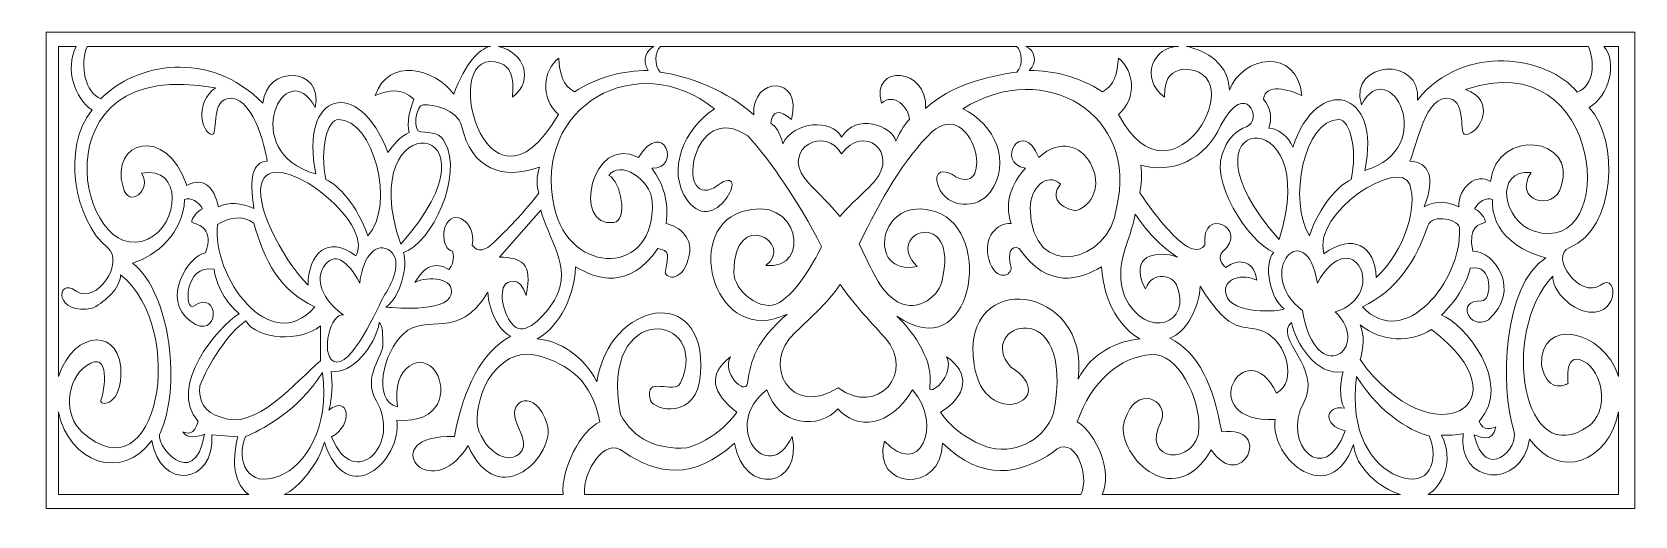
# Model space of a CAD drawing. Header units: centimetres. Extents: x -9 to 192, y -82 to -21.
import ezdxf

# ---------------------------------------------------------------- set-up
doc = ezdxf.new("R2010")
doc.units = ezdxf.units.CM
doc.header["$MEASUREMENT"] = 0
doc.layers.add('layer 1', color=7, linetype='Continuous')

msp = doc.modelspace()

# ---------------------------------------------------------------- linework, layer by layer
at = {"layer": 'layer 1', "color": 225, "lineweight": 20}
msp.add_lwpolyline([(-7.55661, -81.3581), (192.44339, -81.3581), (192.44339, -21.38478), (-7.55661, -21.38478), (-7.55661, -81.3581)], close=True, dxfattribs=at)
at = {"layer": 'layer 1', "color": 7, "lineweight": 20}
for points, knots in [([(4.46491, -39.13207), (9.71793, -38.21723), (9.21595, -45.61521), (5.25458, -47.44832), (5.25458, -47.44832), (-3.39379, -51.45033), (-9.33243, -24.07237), (13.75972, -28.42356), (13.75972, -28.42356), (11.10742, -30.2987), (12.02592, -34.03146), (13.29081, -34.272), (13.29081, -34.272), (14.12694, -34.431), (13.15877, -30.26293), (15.19365, -29.775), (15.19365, -29.775), (18.32266, -29.02471), (20.05377, -35.84539), (20.26229, -37.62519), (20.26229, -37.62519), (18.35825, -37.79179), (18.02826, -39.68141), (18.57678, -43.57522), (18.57678, -43.57522), (16.97114, -42.88465), (15.47039, -42.73489), (14.12295, -43.37552), (14.12295, -43.37552), (13.53405, -40.9041), (12.42061, -39.55612), (10.15324, -40.67967), (10.15324, -40.67967), (7.57166, -32.9562), (0.40462, -35.13959), (2.11697, -40.87944), (2.11697, -40.87944), (2.81775, -43.71061), (5.79922, -41.26517), (4.46491, -39.13207)], [0, 0, 0, 0, 0.090909091, 0.090909091, 0.090909091, 0.090909091, 0.181818182, 0.181818182, 0.181818182, 0.181818182, 0.272727273, 0.272727273, 0.272727273, 0.272727273, 0.363636364, 0.363636364, 0.363636364, 0.363636364, 0.454545455, 0.454545455, 0.454545455, 0.454545455, 0.545454545, 0.545454545, 0.545454545, 0.545454545, 0.636363636, 0.636363636, 0.636363636, 0.636363636, 0.727272727, 0.727272727, 0.727272727, 0.727272727, 0.818181818, 0.818181818, 0.818181818, 0.818181818, 1, 1, 1, 1]), ([(-6.00672, -23.20755), (-6.00672, -23.20755), (-3.76501, -23.20755), (-3.76501, -23.20755), (-3.76501, -23.20755), (-5.25907, -26.02931), (-3.91756, -29.80731), (-1.7788, -31.19273), (-1.7788, -31.19273), (-5.63874, -35.88394), (-4.00407, -45.10893), (0.14579, -48.4888), (0.14579, -48.4888), (2.40444, -50.32836), (-1.19517, -55.74881), (-3.77428, -53.97826), (-3.77428, -53.97826), (-6.47169, -52.12651), (-6.48462, -57.29421), (-1.61065, -56.10601), (-1.61065, -56.10601), (-0.05121, -55.17333), (1.74062, -53.68801), (1.81484, -51.93751), (1.81484, -51.93751), (10.35456, -58.79466), (6.53836, -80.24708), (-3.0146, -71.73192), (-3.0146, -71.73192), (-5.33274, -69.66562), (-5.15066, -65.20108), (-2.45717, -63.34897), (-2.45717, -63.34897), (0.61594, -61.23583), (-0.24971, -66.67752), (-0.64246, -67.58827), (-0.64246, -67.58827), (-1.03521, -68.49902), (1.67479, -68.62511), (1.8505, -64.6356), (1.8505, -64.6356), (2.12078, -58.49905), (-4.03738, -58.72394), (-6.00669, -64.7176), (-6.00669, -64.7176), (-6.00669, -64.7176), (-6.00672, -23.20755), (-6.00672, -23.20755)], [0, 0, 0, 0, 0.076923077, 0.076923077, 0.076923077, 0.076923077, 0.153846154, 0.153846154, 0.153846154, 0.153846154, 0.230769231, 0.230769231, 0.230769231, 0.230769231, 0.307692308, 0.307692308, 0.307692308, 0.307692308, 0.384615385, 0.384615385, 0.384615385, 0.384615385, 0.461538462, 0.461538462, 0.461538462, 0.461538462, 0.538461538, 0.538461538, 0.538461538, 0.538461538, 0.615384615, 0.615384615, 0.615384615, 0.615384615, 0.692307692, 0.692307692, 0.692307692, 0.692307692, 0.769230769, 0.769230769, 0.769230769, 0.769230769, 0.846153846, 0.846153846, 0.846153846, 0.846153846, 1, 1, 1, 1]), ([(48.37406, -23.18258), (48.37406, -23.18258), (-2.40942, -23.18258), (-2.40942, -23.18258), (-2.40942, -23.18258), (-3.324, -25.64377), (-2.65907, -29.00111), (-0.66673, -29.79626), (-0.66673, -29.79626), (3.70513, -25.28185), (12.95984, -23.51442), (19.73858, -30.34558), (19.73858, -30.34558), (20.06601, -25.5538), (27.38748, -25.61795), (26.32257, -30.89472), (26.32257, -30.89472), (22.57759, -23.88029), (16.43157, -36.45676), (26.40468, -39.24433), (26.40468, -39.24433), (24.21349, -28.98542), (31.75707, -26.70379), (35.47225, -36.56112), (35.47225, -36.56112), (36.09239, -35.63393), (37.05415, -34.50931), (38.14684, -34.04011), (38.14684, -34.04011), (37.78679, -32.8164), (38.23656, -31.14513), (38.71573, -29.82157), (38.71573, -29.82157), (37.25464, -28.41066), (35.49727, -28.6359), (33.87474, -29.37205), (33.87474, -29.37205), (35.53792, -24.48038), (41.30936, -25.92291), (43.75059, -29.19733), (43.75059, -29.19733), (45.22109, -25.26471), (46.87735, -23.5043), (48.37406, -23.18258)], [0, 0, 0, 0, 0.083333333, 0.083333333, 0.083333333, 0.083333333, 0.166666667, 0.166666667, 0.166666667, 0.166666667, 0.25, 0.25, 0.25, 0.25, 0.333333333, 0.333333333, 0.333333333, 0.333333333, 0.416666667, 0.416666667, 0.416666667, 0.416666667, 0.5, 0.5, 0.5, 0.5, 0.583333333, 0.583333333, 0.583333333, 0.583333333, 0.666666667, 0.666666667, 0.666666667, 0.666666667, 0.75, 0.75, 0.75, 0.75, 0.833333333, 0.833333333, 0.833333333, 0.833333333, 1, 1, 1, 1]), ([(68.93191, -23.18258), (68.93191, -23.18258), (49.40456, -23.18258), (49.40456, -23.18258), (49.40456, -23.18258), (52.56518, -23.95371), (53.97846, -27.3064), (51.14768, -29.59603), (51.14768, -29.59603), (51.42457, -26.61039), (50.66838, -25.74009), (49.67675, -25.33505), (49.67675, -25.33505), (41.4749, -22.35725), (47.65312, -47.59231), (56.93726, -31.76561), (56.93726, -31.76561), (54.57069, -29.67871), (55.00065, -26.17524), (56.96681, -24.67927), (56.96681, -24.67927), (57.07715, -26.54568), (57.48431, -28.16426), (58.95171, -28.89779), (58.95171, -28.89779), (61.92754, -27.03627), (65.08888, -26.19773), (68.21847, -26.22438), (68.21847, -26.22438), (67.35059, -24.81862), (68.03698, -23.73643), (68.93191, -23.18258)], [0, 0, 0, 0, 0.111111111, 0.111111111, 0.111111111, 0.111111111, 0.222222222, 0.222222222, 0.222222222, 0.222222222, 0.333333333, 0.333333333, 0.333333333, 0.333333333, 0.444444444, 0.444444444, 0.444444444, 0.444444444, 0.555555556, 0.555555556, 0.555555556, 0.555555556, 0.666666667, 0.666666667, 0.666666667, 0.666666667, 0.777777778, 0.777777778, 0.777777778, 0.777777778, 1, 1, 1, 1]), ([(54.26394, -60.00559), (57.00718, -60.21788), (60.09738, -62.10097), (61.75956, -65.39158), (61.75956, -65.39158), (63.34381, -55.28315), (75.55235, -52.87735), (74.83057, -64.34328), (74.83057, -64.34328), (74.45476, -70.31332), (68.90285, -68.98256), (68.53712, -67.73806), (68.53712, -67.73806), (67.54371, -64.35781), (71.60582, -67.1477), (72.31316, -65.54139), (72.31316, -65.54139), (76.2262, -56.65516), (61.87719, -55.03129), (64.76104, -69.5353), (64.76104, -69.5353), (66.47168, -72.64909), (69.31178, -73.94294), (73.08777, -73.72885), (73.08777, -73.72885), (75.70191, -72.89672), (77.79972, -71.39903), (79.38122, -69.23576), (79.38122, -69.23576), (76.27911, -66.84361), (75.64173, -64.50553), (78.60664, -62.24651), (78.60664, -62.24651), (77.37334, -64.24337), (80.47434, -67.174), (80.71233, -65.59244), (80.71233, -65.59244), (81.16991, -62.55154), (81.80164, -60.37185), (85.71273, -56.89155), (85.71273, -56.89155), (76.69959, -61.22163), (72.5141, -46.52698), (79.91379, -44.02447), (79.91379, -44.02447), (87.29708, -41.52748), (88.8591, -51.42926), (83.03292, -50.75762), (83.03292, -50.75762), (86.7748, -48.04264), (79.02346, -43.29323), (78.99758, -51.64218), (78.99758, -51.64218), (78.99082, -53.82179), (82.409, -56.84328), (84.75487, -55.40694), (84.75487, -55.40694), (86.9885, -54.03931), (88.84227, -50.72161), (90.06469, -48.38356), (90.06469, -48.38356), (87.02631, -42.54013), (83.88644, -37.93699), (80.76182, -34.44106), (80.76182, -34.44106), (73.76571, -29.71992), (71.57738, -43.52265), (76.5249, -40.97914), (76.5249, -40.97914), (81.69288, -36.95249), (76.86822, -47.62988), (73.18459, -42.57675), (73.18459, -42.57675), (70.43226, -38.80117), (72.77267, -33.54584), (76.57066, -31.0454), (76.57066, -31.0454), (66.89385, -23.28521), (53.61572, -30.64549), (56.38596, -43.37545), (56.38596, -43.37545), (58.29932, -52.16788), (69.29718, -52.18059), (68.73066, -42.70155), (68.73066, -42.70155), (68.56084, -39.86015), (64.58246, -37.45935), (63.28459, -39.43161), (63.28459, -39.43161), (64.84971, -40.18057), (65.68307, -45.13112), (63.88964, -45.37245), (63.88964, -45.37245), (58.6064, -46.08343), (61.03674, -34.13618), (66.9928, -37.16216), (66.9928, -37.16216), (70.23052, -32.01408), (72.45797, -38.67969), (68.68242, -38.53295), (68.68242, -38.53295), (70.09495, -40.3799), (70.88591, -42.79273), (70.47356, -45.4723), (70.47356, -45.4723), (72.1884, -45.91449), (74.07753, -47.21431), (73.27996, -49.96716), (73.27996, -49.96716), (72.37651, -53.08543), (70.19266, -52.34895), (70.39311, -51.42647), (70.39311, -51.42647), (70.81254, -49.4962), (70.95785, -48.83503), (69.44108, -48.63524), (69.44108, -48.63524), (65.82189, -53.84653), (61.73742, -52.53908), (59.09695, -50.914), (59.09695, -50.914), (58.81949, -55.62116), (56.47764, -58.75943), (54.26394, -60.00559)], [0, 0, 0, 0, 0.03125, 0.03125, 0.03125, 0.03125, 0.0625, 0.0625, 0.0625, 0.0625, 0.09375, 0.09375, 0.09375, 0.09375, 0.125, 0.125, 0.125, 0.125, 0.15625, 0.15625, 0.15625, 0.15625, 0.1875, 0.1875, 0.1875, 0.1875, 0.21875, 0.21875, 0.21875, 0.21875, 0.25, 0.25, 0.25, 0.25, 0.28125, 0.28125, 0.28125, 0.28125, 0.3125, 0.3125, 0.3125, 0.3125, 0.34375, 0.34375, 0.34375, 0.34375, 0.375, 0.375, 0.375, 0.375, 0.40625, 0.40625, 0.40625, 0.40625, 0.4375, 0.4375, 0.4375, 0.4375, 0.46875, 0.46875, 0.46875, 0.46875, 0.5, 0.5, 0.5, 0.5, 0.53125, 0.53125, 0.53125, 0.53125, 0.5625, 0.5625, 0.5625, 0.5625, 0.59375, 0.59375, 0.59375, 0.59375, 0.625, 0.625, 0.625, 0.625, 0.65625, 0.65625, 0.65625, 0.65625, 0.6875, 0.6875, 0.6875, 0.6875, 0.71875, 0.71875, 0.71875, 0.71875, 0.75, 0.75, 0.75, 0.75, 0.78125, 0.78125, 0.78125, 0.78125, 0.8125, 0.8125, 0.8125, 0.8125, 0.84375, 0.84375, 0.84375, 0.84375, 0.875, 0.875, 0.875, 0.875, 0.90625, 0.90625, 0.90625, 0.90625, 0.9375, 0.9375, 0.9375, 0.9375, 1, 1, 1, 1]), ([(92.56989, -34.62325), (91.34299, -32.25222), (86.54579, -32.57815), (85.19106, -35.43196), (85.19106, -35.43196), (84.8441, -34.1506), (84.27881, -33.19956), (83.66562, -32.86666), (83.66562, -32.86666), (83.76251, -31.33582), (84.7388, -30.99473), (86.25561, -32.39241), (86.25561, -32.39241), (87.80032, -26.79133), (81.20573, -26.91684), (81.51131, -31.79334), (81.51131, -31.79334), (78.28249, -28.86753), (73.69015, -26.98457), (69.73377, -26.42215), (69.73377, -26.42215), (68.98242, -25.57057), (69.05745, -23.90888), (69.79043, -23.18257), (69.79043, -23.18257), (69.79043, -23.18257), (114.59613, -23.18257), (114.59613, -23.18257), (114.59613, -23.18257), (115.34624, -23.78904), (115.43838, -25.55345), (114.65279, -26.42215), (114.65279, -26.42215), (110.69641, -26.98457), (106.37799, -28.08002), (103.14917, -31.00583), (103.14917, -31.00583), (103.47459, -25.81243), (96.20194, -25.32997), (97.58312, -30.33801), (97.58312, -30.33801), (99.09993, -28.94032), (101.03493, -30.85646), (101.13182, -32.3873), (101.13182, -32.3873), (100.7218, -32.68002), (100.00516, -33.77742), (99.4149, -35.10046), (99.4149, -35.10046), (98.92331, -33.19243), (94.3485, -31.49923), (92.56989, -34.62325)], [0, 0, 0, 0, 0.071428571, 0.071428571, 0.071428571, 0.071428571, 0.142857143, 0.142857143, 0.142857143, 0.142857143, 0.214285714, 0.214285714, 0.214285714, 0.214285714, 0.285714286, 0.285714286, 0.285714286, 0.285714286, 0.357142857, 0.357142857, 0.357142857, 0.357142857, 0.428571429, 0.428571429, 0.428571429, 0.428571429, 0.5, 0.5, 0.5, 0.5, 0.571428571, 0.571428571, 0.571428571, 0.571428571, 0.642857143, 0.642857143, 0.642857143, 0.642857143, 0.714285714, 0.714285714, 0.714285714, 0.714285714, 0.785714286, 0.785714286, 0.785714286, 0.785714286, 0.857142857, 0.857142857, 0.857142857, 0.857142857, 1, 1, 1, 1]), ([(115.76281, -23.18258), (115.76281, -23.18258), (134.982, -23.18258), (134.982, -23.18258), (134.982, -23.18258), (131.82138, -23.18258), (130.03147, -27.16945), (133.23888, -29.59603), (133.23888, -29.59603), (133.20168, -26.54191), (134.43723, -26.45913), (135.42886, -26.0541), (135.42886, -26.0541), (144.82221, -25.7572), (134.20238, -44.77296), (127.4493, -31.76561), (127.4493, -31.76561), (129.81587, -29.67871), (129.38591, -26.17524), (127.41975, -24.67927), (127.41975, -24.67927), (127.30941, -26.54568), (126.90225, -28.16426), (125.43485, -28.89779), (125.43485, -28.89779), (122.45902, -27.03627), (119.29768, -26.19773), (116.16809, -26.22438), (116.16809, -26.22438), (117.30989, -25.30654), (116.94023, -23.63371), (115.76281, -23.18258)], [0, 0, 0, 0, 0.111111111, 0.111111111, 0.111111111, 0.111111111, 0.222222222, 0.222222222, 0.222222222, 0.222222222, 0.333333333, 0.333333333, 0.333333333, 0.333333333, 0.444444444, 0.444444444, 0.444444444, 0.444444444, 0.555555556, 0.555555556, 0.555555556, 0.555555556, 0.666666667, 0.666666667, 0.666666667, 0.666666667, 0.777777778, 0.777777778, 0.777777778, 0.777777778, 1, 1, 1, 1]), ([(136.0125, -23.18258), (136.0125, -23.18258), (186.59054, -23.18258), (186.59054, -23.18258), (186.59054, -23.18258), (187.36817, -25.13017), (187.38498, -28.01285), (185.1872, -28.94496), (185.1872, -28.94496), (181.50024, -24.43054), (170.95223, -22.62929), (165.06387, -29.93988), (165.06387, -29.93988), (165.69516, -24.42906), (156.38919, -24.90723), (158.00194, -30.5264), (158.00194, -30.5264), (161.54145, -23.92291), (167.93653, -35.97613), (158.44277, -38.79793), (158.44277, -38.79793), (160.63397, -28.53902), (152.43412, -26.61935), (149.3697, -35.86032), (149.3697, -35.86032), (148.81809, -34.43658), (147.42324, -33.47171), (146.34766, -33.48187), (146.34766, -33.48187), (146.70771, -32.25815), (146.76641, -31.07664), (145.67083, -29.82157), (145.67083, -29.82157), (145.96759, -27.72577), (148.88929, -28.6359), (150.51182, -29.37205), (150.51182, -29.37205), (149.876, -23.18258), (143.00872, -24.34765), (141.38936, -28.7179), (141.38936, -28.7179), (141.28866, -24.78528), (137.50921, -23.5043), (136.0125, -23.18258)], [0, 0, 0, 0, 0.083333333, 0.083333333, 0.083333333, 0.083333333, 0.166666667, 0.166666667, 0.166666667, 0.166666667, 0.25, 0.25, 0.25, 0.25, 0.333333333, 0.333333333, 0.333333333, 0.333333333, 0.416666667, 0.416666667, 0.416666667, 0.416666667, 0.5, 0.5, 0.5, 0.5, 0.583333333, 0.583333333, 0.583333333, 0.583333333, 0.666666667, 0.666666667, 0.666666667, 0.666666667, 0.75, 0.75, 0.75, 0.75, 0.833333333, 0.833333333, 0.833333333, 0.833333333, 1, 1, 1, 1]), ([(179.3692, -39.06523), (174.65087, -38.61237), (175.821, -45.20411), (179.74836, -46.45528), (179.74836, -46.45528), (190.58804, -49.90856), (188.73284, -22.48178), (171.11989, -28.6137), (171.11989, -28.6137), (175.0733, -29.90677), (172.97697, -34.2369), (171.09575, -34.272), (171.09575, -34.272), (170.25963, -34.43101), (171.22778, -30.26293), (169.19291, -29.77501), (169.19291, -29.77501), (166.06391, -29.02472), (164.9492, -35.84541), (164.12427, -37.6252), (164.12427, -37.6252), (166.43926, -37.7918), (167.44917, -39.56638), (165.89037, -43.37455), (165.89037, -43.37455), (167.50457, -42.51277), (168.91616, -42.73489), (170.26361, -43.37552), (170.26361, -43.37552), (170.20198, -40.90413), (172.53055, -39.03867), (174.25, -40.19644), (174.25, -40.19644), (175.0509, -33.36336), (185.27686, -34.56339), (183.15996, -40.81096), (183.15996, -40.81096), (182.25372, -44.05307), (177.00755, -42.63663), (179.3692, -39.06523)], [0, 0, 0, 0, 0.090909091, 0.090909091, 0.090909091, 0.090909091, 0.181818182, 0.181818182, 0.181818182, 0.181818182, 0.272727273, 0.272727273, 0.272727273, 0.272727273, 0.363636364, 0.363636364, 0.363636364, 0.363636364, 0.454545455, 0.454545455, 0.454545455, 0.454545455, 0.545454545, 0.545454545, 0.545454545, 0.545454545, 0.636363636, 0.636363636, 0.636363636, 0.636363636, 0.727272727, 0.727272727, 0.727272727, 0.727272727, 0.818181818, 0.818181818, 0.818181818, 0.818181818, 1, 1, 1, 1]), ([(190.39328, -23.20757), (190.39328, -23.20757), (188.52822, -23.20757), (188.52822, -23.20757), (188.52822, -23.20757), (190.29056, -25.13899), (189.15268, -29.50593), (186.67143, -30.89136), (186.67143, -30.89136), (190.518, -34.86343), (190.03439, -46.2048), (184.24077, -48.48879), (184.24077, -48.48879), (181.49868, -49.56981), (185.56308, -55.06018), (188.09236, -53.22498), (188.09236, -53.22498), (190.55009, -51.44173), (190.39325, -57.87628), (185.89449, -56.44841), (185.89449, -56.44841), (184.12959, -55.92666), (182.03819, -53.8849), (182.10093, -52.09159), (182.10093, -52.09159), (175.36742, -59.36486), (178.40608, -76.80187), (186.57929, -70.97853), (186.57929, -70.97853), (188.97629, -69.2707), (188.66834, -64.95725), (186.45428, -63.10514), (186.45428, -63.10514), (183.38117, -60.992), (184.03489, -65.60467), (184.03489, -65.60467), (184.03489, -65.60467), (184.03489, -65.60467), (181.47896, -67.18683), (180.68684, -63.33429), (180.68684, -63.33429), (180.41655, -57.19774), (188.42394, -58.72394), (190.39325, -64.7176), (190.39325, -64.7176), (190.39325, -64.7176), (190.39328, -23.20757), (190.39328, -23.20757)], [0, 0, 0, 0, 0.076923077, 0.076923077, 0.076923077, 0.076923077, 0.153846154, 0.153846154, 0.153846154, 0.153846154, 0.230769231, 0.230769231, 0.230769231, 0.230769231, 0.307692308, 0.307692308, 0.307692308, 0.307692308, 0.384615385, 0.384615385, 0.384615385, 0.384615385, 0.461538462, 0.461538462, 0.461538462, 0.461538462, 0.538461538, 0.538461538, 0.538461538, 0.538461538, 0.615384615, 0.615384615, 0.615384615, 0.615384615, 0.692307692, 0.692307692, 0.692307692, 0.692307692, 0.769230769, 0.769230769, 0.769230769, 0.769230769, 0.846153846, 0.846153846, 0.846153846, 0.846153846, 1, 1, 1, 1]), ([(130.12262, -60.00559), (127.37938, -60.21788), (124.01525, -61.75858), (122.35308, -65.04919), (122.35308, -65.04919), (123.94411, -53.13668), (107.44498, -50.92998), (109.24789, -63.21328), (109.24789, -63.21328), (110.49995, -71.74358), (120.4156, -67.71503), (113.88825, -63.5553), (113.88825, -63.5553), (109.0506, -58.23063), (122.26969, -53.82154), (119.24888, -69.36409), (119.24888, -69.36409), (118.15457, -72.44365), (115.0063, -74.45654), (111.2988, -73.72885), (111.2988, -73.72885), (108.68465, -72.89672), (106.58684, -71.39903), (105.00535, -69.23577), (105.00535, -69.23577), (108.34713, -67.2545), (108.84756, -64.26586), (105.77992, -62.24651), (105.77992, -62.24651), (106.98636, -64.58515), (103.40966, -67.48574), (103.67423, -66.00332), (103.67423, -66.00332), (104.21772, -62.95811), (101.79516, -59.29435), (99.54559, -57.15434), (99.54559, -57.15434), (109.03818, -63.74458), (111.87248, -46.52701), (104.47278, -44.02446), (104.47278, -44.02446), (97.08944, -41.52747), (95.58626, -52.2728), (102.09707, -50.88181), (102.09707, -50.88181), (97.63815, -46.54964), (107.57712, -43.13926), (105.18353, -52.80649), (105.18353, -52.80649), (104.661, -54.91689), (101.73923, -56.90916), (99.18789, -55.06188), (99.18789, -55.06188), (97.06191, -53.52259), (96.02376, -50.41342), (94.80133, -48.07537), (94.80133, -48.07537), (97.50232, -42.41281), (100.42971, -37.36871), (103.94031, -33.94016), (103.94031, -33.94016), (109.22416, -29.49299), (111.91881, -42.15285), (106.97129, -39.60935), (106.97129, -39.60935), (105.55277, -38.50411), (103.97968, -38.78053), (104.76439, -40.81799), (104.76439, -40.81799), (105.86597, -43.67818), (109.72117, -43.67469), (111.27047, -41.54941), (111.27047, -41.54941), (114.02279, -37.77384), (111.88785, -32.99793), (107.8159, -31.04541), (107.8159, -31.04541), (118.31461, -24.5181), (130.01746, -31.87832), (127.17873, -43.51243), (127.17873, -43.51243), (126.41211, -50.32906), (116.45833, -53.00157), (116.31996, -43.52278), (116.31996, -43.52278), (116.28442, -41.08791), (118.44021, -38.90105), (120.14901, -40.53086), (120.14901, -40.53086), (118.65239, -42.23868), (120.27876, -43.62434), (122.07219, -43.86568), (122.07219, -43.86568), (127.6105, -41.84699), (122.94596, -32.16118), (117.39377, -37.16217), (117.39377, -37.16217), (115.38886, -32.01409), (111.79161, -37.85782), (115.70414, -38.53297), (115.70414, -38.53297), (114.01765, -40.37991), (113.02122, -42.72424), (113.913, -45.4723), (113.913, -45.4723), (112.19816, -45.29809), (110.30903, -47.21431), (111.1066, -49.96715), (111.1066, -49.96715), (112.01004, -53.08544), (114.13313, -51.9166), (113.90166, -51.00082), (113.90166, -51.00082), (113.41376, -49.07055), (113.90808, -48.15024), (114.94548, -48.63525), (114.94548, -48.63525), (118.56467, -53.84653), (122.64914, -52.53908), (125.28961, -50.914), (125.28961, -50.914), (125.56707, -55.62116), (127.90892, -58.75943), (130.12262, -60.00559)], [0, 0, 0, 0, 0.03125, 0.03125, 0.03125, 0.03125, 0.0625, 0.0625, 0.0625, 0.0625, 0.09375, 0.09375, 0.09375, 0.09375, 0.125, 0.125, 0.125, 0.125, 0.15625, 0.15625, 0.15625, 0.15625, 0.1875, 0.1875, 0.1875, 0.1875, 0.21875, 0.21875, 0.21875, 0.21875, 0.25, 0.25, 0.25, 0.25, 0.28125, 0.28125, 0.28125, 0.28125, 0.3125, 0.3125, 0.3125, 0.3125, 0.34375, 0.34375, 0.34375, 0.34375, 0.375, 0.375, 0.375, 0.375, 0.40625, 0.40625, 0.40625, 0.40625, 0.4375, 0.4375, 0.4375, 0.4375, 0.46875, 0.46875, 0.46875, 0.46875, 0.5, 0.5, 0.5, 0.5, 0.53125, 0.53125, 0.53125, 0.53125, 0.5625, 0.5625, 0.5625, 0.5625, 0.59375, 0.59375, 0.59375, 0.59375, 0.625, 0.625, 0.625, 0.625, 0.65625, 0.65625, 0.65625, 0.65625, 0.6875, 0.6875, 0.6875, 0.6875, 0.71875, 0.71875, 0.71875, 0.71875, 0.75, 0.75, 0.75, 0.75, 0.78125, 0.78125, 0.78125, 0.78125, 0.8125, 0.8125, 0.8125, 0.8125, 0.84375, 0.84375, 0.84375, 0.84375, 0.875, 0.875, 0.875, 0.875, 0.90625, 0.90625, 0.90625, 0.90625, 0.9375, 0.9375, 0.9375, 0.9375, 1, 1, 1, 1]), ([(140.8154, -35.94981), (138.47013, -39.95261), (143.90763, -47.83812), (146.97297, -49.11502), (146.97297, -49.11502), (145.57913, -50.65538), (146.59744, -55.07688), (148.28185, -56.20623), (148.28185, -56.20623), (147.79217, -56.63255), (141.6202, -56.92072), (140.9706, -54.4313), (140.9706, -54.4313), (140.4541, -52.3099), (143.17881, -51.73425), (144.8291, -52.62975), (144.8291, -52.62975), (144.63633, -50.38865), (142.7684, -49.61331), (140.95423, -51.03321), (140.95423, -51.03321), (140.36844, -50.66146), (139.90909, -49.57084), (140.55442, -49.01663), (140.55442, -49.01663), (143.97365, -46.17087), (137.7878, -43.11186), (138.30826, -48.2165), (138.30826, -48.2165), (137.56211, -49.04607), (136.50643, -48.86208), (135.29528, -47.80148), (135.29528, -47.80148), (134.28964, -47.01951), (132.30333, -44.92592), (130.12232, -41.60092), (130.12232, -41.60092), (130.27154, -40.8031), (130.43622, -39.13391), (130.23096, -38.14298), (130.23096, -38.14298), (134.08123, -39.25659), (138.33831, -37.53895), (140.32434, -33.12269), (140.32434, -33.12269), (143.4735, -27.12522), (145.68407, -32.58878), (143.54406, -33.30539), (143.54406, -33.30539), (142.32805, -33.71258), (141.22926, -34.81913), (140.8154, -35.94981)], [0, 0, 0, 0, 0.071428571, 0.071428571, 0.071428571, 0.071428571, 0.142857143, 0.142857143, 0.142857143, 0.142857143, 0.214285714, 0.214285714, 0.214285714, 0.214285714, 0.285714286, 0.285714286, 0.285714286, 0.285714286, 0.357142857, 0.357142857, 0.357142857, 0.357142857, 0.428571429, 0.428571429, 0.428571429, 0.428571429, 0.5, 0.5, 0.5, 0.5, 0.571428571, 0.571428571, 0.571428571, 0.571428571, 0.642857143, 0.642857143, 0.642857143, 0.642857143, 0.714285714, 0.714285714, 0.714285714, 0.714285714, 0.785714286, 0.785714286, 0.785714286, 0.785714286, 0.857142857, 0.857142857, 0.857142857, 0.857142857, 1, 1, 1, 1]), ([(42.62884, -35.29759), (44.9741, -39.30039), (41.06102, -47.97507), (37.41359, -49.11503), (37.41359, -49.11503), (38.01991, -50.74098), (37.04256, -54.84017), (35.18691, -56.00372), (35.18691, -56.00372), (35.43693, -56.01915), (42.83485, -56.818), (43.41595, -54.4313), (43.41595, -54.4313), (43.93245, -52.3099), (40.51607, -52.01329), (38.86578, -52.9088), (38.86578, -52.9088), (39.98314, -50.92454), (41.36272, -50.18408), (43.12552, -51.2615), (43.12552, -51.2615), (43.62571, -50.7956), (43.83547, -49.93035), (43.60958, -48.96527), (43.60958, -48.96527), (42.85122, -48.83216), (42.4801, -48.03346), (42.49624, -46.56921), (42.49624, -46.56921), (43.05514, -43.13091), (46.65193, -44.97283), (46.07829, -48.2165), (46.07829, -48.2165), (46.75598, -49.13167), (47.69182, -48.98191), (48.88585, -47.76724), (48.88585, -47.76724), (49.87881, -46.75572), (51.92915, -44.94304), (54.45255, -41.65228), (54.45255, -41.65228), (54.22516, -40.85144), (54.115, -39.50656), (54.54937, -38.38265), (54.54937, -38.38265), (49.94574, -40.04418), (45.94547, -38.66902), (44.74712, -33.19117), (44.74712, -33.19117), (44.17228, -31.10007), (41.12601, -30.47916), (39.88839, -30.52779), (39.88839, -30.52779), (38.99297, -30.56298), (38.50451, -33.94157), (39.60976, -33.95599), (39.60976, -33.95599), (40.89795, -33.97279), (42.21497, -34.16691), (42.62884, -35.29759)], [0, 0, 0, 0, 0.0625, 0.0625, 0.0625, 0.0625, 0.125, 0.125, 0.125, 0.125, 0.1875, 0.1875, 0.1875, 0.1875, 0.25, 0.25, 0.25, 0.25, 0.3125, 0.3125, 0.3125, 0.3125, 0.375, 0.375, 0.375, 0.375, 0.4375, 0.4375, 0.4375, 0.4375, 0.5, 0.5, 0.5, 0.5, 0.5625, 0.5625, 0.5625, 0.5625, 0.625, 0.625, 0.625, 0.625, 0.6875, 0.6875, 0.6875, 0.6875, 0.75, 0.75, 0.75, 0.75, 0.8125, 0.8125, 0.8125, 0.8125, 0.875, 0.875, 0.875, 0.875, 1, 1, 1, 1]), ([(27.66212, -39.94332), (26.86877, -36.17009), (27.79406, -32.40897), (29.24065, -32.40115), (29.24065, -32.40115), (33.61826, -32.37749), (36.49676, -43.1174), (32.93065, -47.0199), (32.93065, -47.0199), (31.61172, -43.21987), (29.29616, -40.66192), (27.66212, -39.94332)], [0, 0, 0, 0, 0.25, 0.25, 0.25, 0.25, 0.5, 0.5, 0.5, 0.5, 1, 1, 1, 1]), ([(92.54795, -36.70423), (95.36935, -32.89934), (99.79571, -36.47636), (96.77123, -40.10571), (96.77123, -40.10571), (95.73981, -41.34341), (94.04534, -42.63153), (92.36619, -44.59859), (92.36619, -44.59859), (90.50528, -42.34473), (88.74186, -40.8715), (87.93715, -39.79649), (87.93715, -39.79649), (85.04775, -35.93649), (90.65095, -33.20191), (92.54795, -36.70423)], [0, 0, 0, 0, 0.2, 0.2, 0.2, 0.2, 0.4, 0.4, 0.4, 0.4, 0.6, 0.6, 0.6, 0.6, 1, 1, 1, 1]), ([(156.72445, -39.94332), (157.5178, -36.1701), (156.59251, -32.40898), (155.14591, -32.40116), (155.14591, -32.40116), (150.7683, -32.37751), (148.76171, -42.74256), (151.45591, -47.0199), (151.45591, -47.0199), (152.77483, -43.21988), (155.0904, -40.66193), (156.72445, -39.94332)], [0, 0, 0, 0, 0.25, 0.25, 0.25, 0.25, 0.5, 0.5, 0.5, 0.5, 1, 1, 1, 1]), ([(19.67275, -40.10482), (18.4791, -42.82397), (21.94848, -49.60204), (25.40887, -53.25822), (25.40887, -53.25822), (25.44304, -49.27735), (27.8322, -46.84293), (31.43527, -49.53803), (31.43527, -49.53803), (33.84158, -45.21153), (21.53207, -35.86924), (19.67275, -40.10482)], [0, 0, 0, 0, 0.25, 0.25, 0.25, 0.25, 0.5, 0.5, 0.5, 0.5, 1, 1, 1, 1]), ([(164.0974, -40.58426), (165.04402, -43.39103), (163.61834, -48.73838), (159.84979, -52.29183), (159.84979, -52.29183), (159.81562, -48.31096), (156.8939, -46.60074), (153.29084, -49.29583), (153.29084, -49.29583), (151.70641, -44.07903), (162.92301, -37.10208), (164.0974, -40.58426)], [0, 0, 0, 0, 0.25, 0.25, 0.25, 0.25, 0.5, 0.5, 0.5, 0.5, 1, 1, 1, 1]), ([(12.38135, -72.01004), (11.09454, -79.55763), (5.76565, -72.96363), (6.81546, -71.76356), (6.81546, -71.76356), (9.34083, -66.50729), (8.28211, -54.31593), (3.30566, -50.46758), (3.30566, -50.46758), (6.29463, -49.53982), (9.6889, -46.7397), (9.8705, -42.45097), (9.8705, -42.45097), (10.58046, -42.10153), (11.72607, -42.74217), (12.12139, -43.649), (12.12139, -43.649), (11.49061, -43.85942), (10.75404, -44.87728), (10.76725, -45.32633), (10.76725, -45.32633), (11.62303, -45.648), (13.62306, -46.06767), (12.50864, -49.1899), (12.50864, -49.1899), (10.35311, -49.46263), (6.86163, -54.95748), (10.5994, -57.76673), (10.5994, -57.76673), (14.27247, -60.52737), (14.47058, -53.53234), (10.97154, -55.86651), (10.97154, -55.86651), (9.87799, -56.59601), (9.72053, -50.55329), (13.57357, -51.23654), (13.57357, -51.23654), (13.88447, -53.26667), (15.07056, -55.4715), (16.74417, -56.82736), (16.74417, -56.82736), (14.07268, -58.42686), (7.66387, -66.03061), (11.56472, -70.38011), (11.56472, -70.38011), (11.15624, -72.15287), (10.20238, -71.9282), (9.65273, -71.70308), (9.65273, -71.70308), (10.13679, -72.65152), (11.63913, -72.25963), (12.38135, -72.01004)], [0, 0, 0, 0, 0.071428571, 0.071428571, 0.071428571, 0.071428571, 0.142857143, 0.142857143, 0.142857143, 0.142857143, 0.214285714, 0.214285714, 0.214285714, 0.214285714, 0.285714286, 0.285714286, 0.285714286, 0.285714286, 0.357142857, 0.357142857, 0.357142857, 0.357142857, 0.428571429, 0.428571429, 0.428571429, 0.428571429, 0.5, 0.5, 0.5, 0.5, 0.571428571, 0.571428571, 0.571428571, 0.571428571, 0.642857143, 0.642857143, 0.642857143, 0.642857143, 0.714285714, 0.714285714, 0.714285714, 0.714285714, 0.785714286, 0.785714286, 0.785714286, 0.785714286, 0.857142857, 0.857142857, 0.857142857, 0.857142857, 1, 1, 1, 1]), ([(172.20049, -72.05847), (173.56357, -78.17802), (177.96843, -73.72834), (177.19446, -71.55812), (177.19446, -71.55812), (175.45662, -65.95946), (175.80425, -53.31205), (181.21786, -49.78277), (181.21786, -49.78277), (178.16041, -49.06049), (174.28672, -46.7397), (174.51606, -42.45098), (174.51606, -42.45098), (173.8061, -42.10154), (172.66048, -42.74217), (172.26518, -43.649), (172.26518, -43.649), (172.89595, -43.85942), (173.63252, -44.87728), (173.61932, -45.32633), (173.61932, -45.32633), (172.95392, -45.54753), (171.33805, -45.79416), (172.04159, -48.95063), (172.04159, -48.95063), (174.74499, -48.88095), (178.24254, -53.99069), (173.99117, -57.58746), (173.99117, -57.58746), (171.54757, -59.01896), (169.81785, -55.01591), (173.14193, -55.22839), (173.14193, -55.22839), (174.40577, -55.30917), (174.70939, -50.39788), (171.71235, -51.11537), (171.71235, -51.11537), (171.25322, -53.07709), (169.73679, -55.47911), (168.08625, -57.00363), (168.08625, -57.00363), (170.89472, -57.98672), (177.20212, -65.55119), (172.82184, -70.38011), (172.82184, -70.38011), (173.33305, -71.69064), (174.38963, -71.27764), (174.93928, -71.05253), (174.93928, -71.05253), (174.48946, -73.23361), (172.94272, -72.30806), (172.20049, -72.05847)], [0, 0, 0, 0, 0.071428571, 0.071428571, 0.071428571, 0.071428571, 0.142857143, 0.142857143, 0.142857143, 0.142857143, 0.214285714, 0.214285714, 0.214285714, 0.214285714, 0.285714286, 0.285714286, 0.285714286, 0.285714286, 0.357142857, 0.357142857, 0.357142857, 0.357142857, 0.428571429, 0.428571429, 0.428571429, 0.428571429, 0.5, 0.5, 0.5, 0.5, 0.571428571, 0.571428571, 0.571428571, 0.571428571, 0.642857143, 0.642857143, 0.642857143, 0.642857143, 0.714285714, 0.714285714, 0.714285714, 0.714285714, 0.785714286, 0.785714286, 0.785714286, 0.785714286, 0.857142857, 0.857142857, 0.857142857, 0.857142857, 1, 1, 1, 1]), ([(14.02616, -45.62212), (13.22952, -52.09164), (20.69896, -62.42864), (26.24994, -55.98134), (26.24994, -55.98134), (21.76384, -53.81515), (19.92197, -50.19799), (18.58874, -45.44759), (18.58874, -45.44759), (17.1606, -44.33511), (15.32517, -44.7533), (14.02616, -45.62212)], [0, 0, 0, 0, 0.25, 0.25, 0.25, 0.25, 0.5, 0.5, 0.5, 0.5, 1, 1, 1, 1]), ([(49.51513, -49.71404), (52.19069, -49.77121), (53.76074, -50.34159), (52.85143, -54.53702), (52.85143, -54.53702), (52.14836, -52.00797), (50.46763, -52.66456), (50.08345, -53.3581), (50.08345, -53.3581), (49.46405, -54.47626), (50.13872, -57.57191), (51.59659, -58.54954), (51.59659, -58.54954), (52.98148, -59.47823), (55.58404, -56.81074), (56.63083, -54.70585), (56.63083, -54.70585), (58.66403, -51.09755), (55.57792, -47.20528), (54.70695, -43.8043), (54.70695, -43.8043), (54.70695, -43.8043), (49.51513, -49.71404), (49.51513, -49.71404)], [0, 0, 0, 0, 0.142857143, 0.142857143, 0.142857143, 0.142857143, 0.285714286, 0.285714286, 0.285714286, 0.285714286, 0.428571429, 0.428571429, 0.428571429, 0.428571429, 0.571428571, 0.571428571, 0.571428571, 0.571428571, 0.714285714, 0.714285714, 0.714285714, 0.714285714, 1, 1, 1, 1]), ([(134.87143, -49.71404), (132.19587, -48.74401), (128.60565, -49.51984), (130.81609, -53.71526), (130.81609, -53.71526), (131.82732, -51.25468), (134.32982, -52.15096), (134.71399, -53.1869), (134.71399, -53.1869), (136.84198, -58.07728), (130.90987, -60.33535), (128.20085, -54.63737), (128.20085, -54.63737), (126.71549, -50.68668), (128.98478, -47.6568), (129.54759, -44.29005), (129.54759, -44.29005), (130.77477, -46.17671), (132.68632, -48.39565), (134.87143, -49.71404)], [0, 0, 0, 0, 0.166666667, 0.166666667, 0.166666667, 0.166666667, 0.333333333, 0.333333333, 0.333333333, 0.333333333, 0.5, 0.5, 0.5, 0.5, 0.666666667, 0.666666667, 0.666666667, 0.666666667, 1, 1, 1, 1]), ([(154.70724, -56.61192), (159.42511, -61.09226), (152.31449, -66.49944), (150.57751, -56.44218), (150.57751, -56.44218), (144.33341, -51.56249), (151.10368, -44.27838), (152.46706, -52.98367), (152.46706, -52.98367), (156.86174, -45.0324), (161.62151, -54.45124), (154.70724, -56.61192)], [0, 0, 0, 0, 0.25, 0.25, 0.25, 0.25, 0.5, 0.5, 0.5, 0.5, 1, 1, 1, 1]), ([(170.36686, -46.17558), (170.65141, -52.60099), (163.48214, -61.60676), (158.13662, -55.98134), (158.13662, -55.98134), (162.62272, -53.81515), (164.91585, -49.98719), (166.37991, -45.78999), (166.37991, -45.78999), (166.88358, -44.12967), (170.54018, -44.99862), (170.36686, -46.17558)], [0, 0, 0, 0, 0.25, 0.25, 0.25, 0.25, 0.5, 0.5, 0.5, 0.5, 1, 1, 1, 1]), ([(27.36932, -50.96199), (26.07168, -53.02927), (27.87064, -55.64155), (29.88477, -56.98856), (29.88477, -56.98856), (28.29066, -56.61457), (26.92274, -61.85914), (28.61953, -62.80275), (28.61953, -62.80275), (30.78212, -64.0054), (34.27558, -55.84798), (35.04169, -54.45626), (35.04169, -54.45626), (36.28413, -52.63008), (37.31363, -49.75204), (35.47735, -48.7656), (35.47735, -48.7656), (33.6842, -47.80234), (32.21395, -50.13001), (31.9195, -52.98368), (31.9195, -52.98368), (30.36243, -50.07591), (28.67624, -48.87995), (27.36932, -50.96199)], [0, 0, 0, 0, 0.142857143, 0.142857143, 0.142857143, 0.142857143, 0.285714286, 0.285714286, 0.285714286, 0.285714286, 0.428571429, 0.428571429, 0.428571429, 0.428571429, 0.571428571, 0.571428571, 0.571428571, 0.571428571, 0.714285714, 0.714285714, 0.714285714, 0.714285714, 1, 1, 1, 1]), ([(57.51341, -79.58257), (57.24962, -76.31097), (59.75357, -71.52491), (62.14684, -70.43392), (62.14684, -70.43392), (61.19877, -65.30207), (58.17192, -63.16712), (54.30734, -62.09372), (54.30734, -62.09372), (50.26254, -60.97026), (46.85438, -65.31669), (46.68336, -70.05564), (46.68336, -70.05564), (46.57975, -72.92691), (50.05721, -76.26842), (52.00804, -74.44843), (52.00804, -74.44843), (53.1891, -73.34659), (52.13567, -71.91187), (51.54694, -70.26297), (51.54694, -70.26297), (50.63928, -67.72082), (54.0167, -66.06236), (55.50631, -70.73419), (55.50631, -70.73419), (56.69005, -74.44681), (49.43494, -82.08172), (45.54583, -73.42512), (45.54583, -73.42512), (40.70723, -81.36793), (33.5881, -72.00256), (43.85161, -72.277), (43.85161, -72.277), (44.9876, -66.25714), (47.13664, -61.74058), (50.91891, -59.64773), (50.91891, -59.64773), (49.26971, -58.85246), (48.20534, -56.43), (48.02954, -54.12329), (48.02954, -54.12329), (44.27523, -60.41942), (40.41325, -56.60527), (37.40506, -59.36754), (37.40506, -59.36754), (34.88374, -61.68272), (33.4362, -67.75294), (36.6875, -68.55811), (36.6875, -68.55811), (35.8118, -63.30619), (39.87373, -61.56723), (41.50584, -64.18107), (41.50584, -64.18107), (42.91281, -66.43436), (42.24344, -70.66669), (36.58589, -70.24676), (36.58589, -70.24676), (37.25493, -75.34771), (30.28104, -81.68688), (27.4627, -72.97988), (27.4627, -72.97988), (26.85116, -75.56583), (24.18765, -78.82698), (22.41432, -79.58257), (22.41432, -79.58257), (22.41432, -79.58257), (57.51341, -79.58257), (57.51341, -79.58257)], [0, 0, 0, 0, 0.055555556, 0.055555556, 0.055555556, 0.055555556, 0.111111111, 0.111111111, 0.111111111, 0.111111111, 0.166666667, 0.166666667, 0.166666667, 0.166666667, 0.222222222, 0.222222222, 0.222222222, 0.222222222, 0.277777778, 0.277777778, 0.277777778, 0.277777778, 0.333333333, 0.333333333, 0.333333333, 0.333333333, 0.388888889, 0.388888889, 0.388888889, 0.388888889, 0.444444444, 0.444444444, 0.444444444, 0.444444444, 0.5, 0.5, 0.5, 0.5, 0.555555556, 0.555555556, 0.555555556, 0.555555556, 0.611111111, 0.611111111, 0.611111111, 0.611111111, 0.666666667, 0.666666667, 0.666666667, 0.666666667, 0.722222222, 0.722222222, 0.722222222, 0.722222222, 0.777777778, 0.777777778, 0.777777778, 0.777777778, 0.833333333, 0.833333333, 0.833333333, 0.833333333, 0.888888889, 0.888888889, 0.888888889, 0.888888889, 1, 1, 1, 1]), ([(92.12527, -66.14313), (97.18158, -69.86749), (101.86224, -64.15251), (98.08217, -59.91828), (98.08217, -59.91828), (96.76486, -58.4427), (94.01609, -55.52845), (92.39631, -53.14944), (92.39631, -53.14944), (91.16598, -55.04352), (88.64785, -57.41315), (86.77161, -59.14517), (86.77161, -59.14517), (82.33068, -63.24475), (86.18446, -69.98016), (92.12527, -66.14313)], [0, 0, 0, 0, 0.2, 0.2, 0.2, 0.2, 0.4, 0.4, 0.4, 0.4, 0.6, 0.6, 0.6, 0.6, 1, 1, 1, 1]), ([(125.35545, -79.58257), (125.35545, -79.58257), (162.91535, -79.58257), (162.91535, -79.58257), (162.91535, -79.58257), (160.31613, -78.82295), (157.24265, -76.14288), (157.00774, -73.30789), (157.00774, -73.30789), (154.15516, -81.38252), (146.48085, -75.26056), (147.14989, -70.1596), (147.14989, -70.1596), (136.75007, -70.53423), (143.36111, -58.74935), (147.32237, -66.81171), (147.32237, -66.81171), (149.99178, -65.42315), (148.65467, -60.37069), (145.72235, -59.08287), (145.72235, -59.08287), (143.05657, -57.96411), (141.73683, -59.89801), (137.7086, -53.3622), (137.7086, -53.3622), (137.66977, -55.90859), (135.89681, -59.31288), (133.89709, -59.89339), (133.89709, -59.89339), (137.67936, -61.98624), (139.28656, -65.67707), (140.42255, -71.69693), (140.42255, -71.69693), (147.11577, -70.86318), (142.90622, -79.58257), (139.10676, -73.96751), (139.10676, -73.96751), (134.25879, -82.28167), (126.80615, -74.17285), (128.19535, -70.25476), (128.19535, -70.25476), (129.68496, -65.58293), (133.74728, -67.72082), (132.83962, -70.26297), (132.83962, -70.26297), (129.93422, -75.665), (137.37337, -76.01239), (137.56102, -71.27252), (137.56102, -71.27252), (137.71222, -67.45338), (134.88295, -61.72849), (131.59155, -61.96156), (131.59155, -61.96156), (127.57854, -62.24574), (124.00968, -65.37055), (122.23972, -70.43392), (122.23972, -70.43392), (124.72226, -71.91291), (126.74721, -76.91178), (125.35545, -79.58257)], [0, 0, 0, 0, 0.0625, 0.0625, 0.0625, 0.0625, 0.125, 0.125, 0.125, 0.125, 0.1875, 0.1875, 0.1875, 0.1875, 0.25, 0.25, 0.25, 0.25, 0.3125, 0.3125, 0.3125, 0.3125, 0.375, 0.375, 0.375, 0.375, 0.4375, 0.4375, 0.4375, 0.4375, 0.5, 0.5, 0.5, 0.5, 0.5625, 0.5625, 0.5625, 0.5625, 0.625, 0.625, 0.625, 0.625, 0.6875, 0.6875, 0.6875, 0.6875, 0.75, 0.75, 0.75, 0.75, 0.8125, 0.8125, 0.8125, 0.8125, 0.875, 0.875, 0.875, 0.875, 1, 1, 1, 1]), ([(26.96996, -58.37491), (24.39231, -60.39706), (19.1172, -60.16627), (17.5648, -57.74453), (17.5648, -57.74453), (15.35355, -59.2143), (12.79221, -63.28675), (11.80675, -65.88749), (11.80675, -65.88749), (11.56893, -67.73227), (12.3193, -69.35041), (14.46909, -69.83102), (14.46909, -69.83102), (18.63322, -71.79503), (24.01159, -65.29381), (26.96993, -62.7614), (26.96993, -62.7614), (26.96993, -62.7614), (26.96996, -58.37491), (26.96996, -58.37491)], [0, 0, 0, 0, 0.166666667, 0.166666667, 0.166666667, 0.166666667, 0.333333333, 0.333333333, 0.333333333, 0.333333333, 0.5, 0.5, 0.5, 0.5, 0.666666667, 0.666666667, 0.666666667, 0.666666667, 1, 1, 1, 1]), ([(34.37862, -57.95717), (33.88647, -60.84876), (30.9242, -64.52302), (28.30997, -64.1076), (28.30997, -64.1076), (28.5034, -65.64385), (28.49671, -67.38745), (28.02943, -68.96117), (28.02943, -68.96117), (30.59585, -66.93316), (31.15489, -70.81895), (28.38023, -72.33094), (28.38023, -72.33094), (31.15746, -79.35219), (37.28773, -73.20427), (33.97154, -67.73806), (33.97154, -67.73806), (32.19812, -64.81489), (34.96767, -61.97803), (34.84294, -60.64896), (34.84294, -60.64896), (34.76378, -59.80556), (34.88668, -58.28774), (34.37862, -57.95717)], [0, 0, 0, 0, 0.142857143, 0.142857143, 0.142857143, 0.142857143, 0.285714286, 0.285714286, 0.285714286, 0.285714286, 0.428571429, 0.428571429, 0.428571429, 0.428571429, 0.571428571, 0.571428571, 0.571428571, 0.571428571, 0.714285714, 0.714285714, 0.714285714, 0.714285714, 1, 1, 1, 1]), ([(149.19251, -57.94726), (149.75905, -60.49311), (152.22794, -64.65784), (155.69815, -64.1397), (155.69815, -64.1397), (155.42799, -65.13387), (155.07941, -67.45011), (155.88909, -68.71566), (155.88909, -68.71566), (153.39116, -68.26269), (153.11184, -70.93879), (155.95497, -71.56054), (155.95497, -71.56054), (153.42704, -78.88202), (147.88412, -73.20946), (150.75743, -68.01199), (150.75743, -68.01199), (153.13512, -63.71103), (146.89078, -59.8312), (149.19251, -57.94726)], [0, 0, 0, 0, 0.166666667, 0.166666667, 0.166666667, 0.166666667, 0.333333333, 0.333333333, 0.333333333, 0.333333333, 0.5, 0.5, 0.5, 0.5, 0.666666667, 0.666666667, 0.666666667, 0.666666667, 1, 1, 1, 1]), ([(157.86171, -58.23794), (160.43937, -60.43134), (164.34015, -60.47092), (166.81703, -58.8367), (166.81703, -58.8367), (179.19873, -68.09325), (167.01379, -75.45716), (157.84118, -62.60438), (157.84118, -62.60438), (158.32159, -61.07374), (158.42277, -59.59738), (157.86171, -58.23794)], [0, 0, 0, 0, 0.25, 0.25, 0.25, 0.25, 0.5, 0.5, 0.5, 0.5, 1, 1, 1, 1]), ([(17.55126, -72.28393), (19.18877, -71.63448), (24.05095, -69.29451), (27.21914, -64.21079), (27.21914, -64.21079), (28.18518, -71.38446), (24.96104, -75.95293), (21.85216, -77.23618), (21.85216, -77.23618), (17.7675, -78.92221), (16.25593, -75.28568), (17.55126, -72.28393)], [0, 0, 0, 0, 0.25, 0.25, 0.25, 0.25, 0.5, 0.5, 0.5, 0.5, 1, 1, 1, 1]), ([(122.68452, -79.58257), (123.93858, -77.09217), (121.78298, -71.70546), (119.23823, -74.22809), (119.23823, -74.22809), (114.9782, -77.10211), (110.25442, -77.98431), (105.29581, -73.12978), (105.29581, -73.12978), (105.13646, -79.58257), (96.36649, -78.95174), (97.95639, -72.85346), (97.95639, -72.85346), (102.29282, -77.67594), (105.47624, -70.92554), (101.49916, -66.40882), (101.49916, -66.40882), (98.66275, -71.18619), (94.45207, -71.46307), (92.11618, -68.78215), (92.11618, -68.78215), (89.7803, -71.46307), (84.5766, -70.98061), (83.17848, -66.4087), (83.17848, -66.4087), (77.296, -70.85028), (83.24066, -78.77007), (86.3574, -72.2809), (86.3574, -72.2809), (87.75164, -78.66031), (80.27745, -79.91813), (79.09075, -73.12978), (79.09075, -73.12978), (73.92668, -77.84734), (69.40836, -77.10211), (65.14833, -74.22809), (65.14833, -74.22809), (62.79033, -72.23141), (59.98713, -76.63626), (60.22685, -79.58257), (60.22685, -79.58257), (60.22685, -79.58257), (122.68452, -79.58257), (122.68452, -79.58257)], [0, 0, 0, 0, 0.083333333, 0.083333333, 0.083333333, 0.083333333, 0.166666667, 0.166666667, 0.166666667, 0.166666667, 0.25, 0.25, 0.25, 0.25, 0.333333333, 0.333333333, 0.333333333, 0.333333333, 0.416666667, 0.416666667, 0.416666667, 0.416666667, 0.5, 0.5, 0.5, 0.5, 0.583333333, 0.583333333, 0.583333333, 0.583333333, 0.666666667, 0.666666667, 0.666666667, 0.666666667, 0.75, 0.75, 0.75, 0.75, 0.833333333, 0.833333333, 0.833333333, 0.833333333, 1, 1, 1, 1]), ([(166.53168, -72.20938), (164.89417, -71.86808), (160.57411, -69.82853), (157.40592, -64.74481), (157.40592, -64.74481), (156.43988, -71.91848), (159.42554, -75.95294), (162.5344, -77.23618), (162.5344, -77.23618), (166.61905, -78.92219), (167.82702, -75.21112), (166.53168, -72.20938)], [0, 0, 0, 0, 0.25, 0.25, 0.25, 0.25, 0.5, 0.5, 0.5, 0.5, 1, 1, 1, 1]), ([(-6.00669, -69.18206), (-6.00669, -69.18206), (-6.00669, -79.58257), (-6.00669, -79.58257), (-6.00669, -79.58257), (-6.00669, -79.58257), (17.95433, -79.58257), (17.95433, -79.58257), (17.95433, -79.58257), (16.19557, -78.4178), (15.72764, -75.62151), (16.55055, -72.32692), (16.55055, -72.32692), (16.55055, -72.32692), (13.30734, -72.07733), (13.30734, -72.07733), (13.30734, -72.07733), (13.62975, -78.43758), (6.80311, -79.09062), (5.73178, -72.77618), (5.73178, -72.77618), (2.0271, -77.99265), (-4.69379, -75.58432), (-6.00669, -69.18206)], [0, 0, 0, 0, 0.142857143, 0.142857143, 0.142857143, 0.142857143, 0.285714286, 0.285714286, 0.285714286, 0.285714286, 0.428571429, 0.428571429, 0.428571429, 0.428571429, 0.571428571, 0.571428571, 0.571428571, 0.571428571, 0.714285714, 0.714285714, 0.714285714, 0.714285714, 1, 1, 1, 1]), ([(190.39325, -69.18206), (190.39325, -69.18206), (190.39325, -79.58257), (190.39325, -79.58257), (190.39325, -79.58257), (190.39325, -79.58257), (166.43221, -79.58257), (166.43221, -79.58257), (166.43221, -79.58257), (168.19098, -78.4178), (169.74208, -75.41233), (168.09728, -72.11774), (168.09728, -72.11774), (168.99393, -72.15985), (169.89245, -72.14234), (170.84019, -71.90666), (170.84019, -71.90666), (169.9357, -78.30116), (178.18265, -79.10775), (179.18551, -72.6221), (179.18551, -72.6221), (182.89019, -77.83858), (189.08035, -75.58433), (190.39325, -69.18206)], [0, 0, 0, 0, 0.142857143, 0.142857143, 0.142857143, 0.142857143, 0.285714286, 0.285714286, 0.285714286, 0.285714286, 0.428571429, 0.428571429, 0.428571429, 0.428571429, 0.571428571, 0.571428571, 0.571428571, 0.571428571, 0.714285714, 0.714285714, 0.714285714, 0.714285714, 1, 1, 1, 1])]:
    msp.add_open_spline(points, degree=3, knots=knots, dxfattribs=at)
for points in [[(37.06985, -48.06831), (51.31663, -32.14999), (30.84769, -30.06262), (37.06985, -48.06831)], [(147.64283, -47.47042), (133.39606, -31.55212), (153.52255, -29.39626), (147.64283, -47.47042)]]:
    msp.add_open_spline(points, degree=3, dxfattribs=at)

doc.saveas('drawing.dxf')
